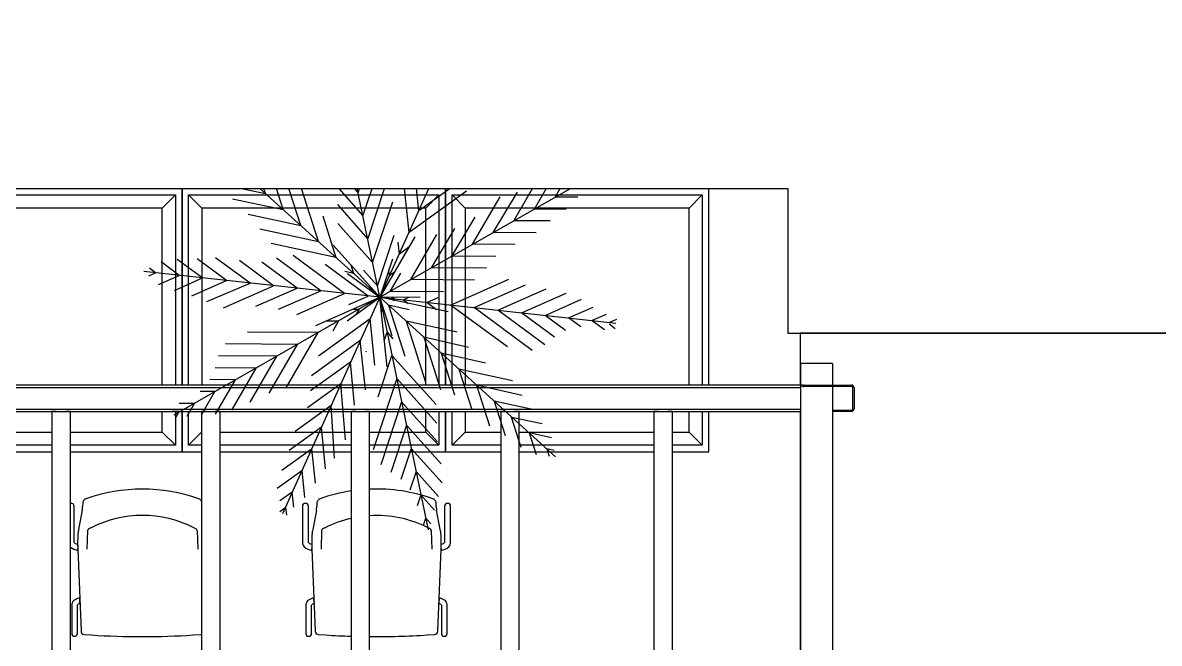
# Model space of a CAD drawing. Header units: inches. Extents: x -3 to 209, y -384 to 20.
# Drawn here: x 145.889 to 150.204, y -255.766 to -253.41 of the extents above; entities that cross this region are included whole.
import ezdxf

# ---------------------------------------------------------------- set-up
doc = ezdxf.new("R2010")
doc.units = ezdxf.units.IN
doc.header["$MEASUREMENT"] = 0
for name, color, linetype, lineweight in [('A-DETL', 253, 'Continuous', 9), ('A-DETL-GENF', 253, 'Continuous', 9), ('A-FLOR', 253, 'Continuous', 9), ('G-IMPT', 253, 'Continuous', 9), ('I-FURN', 253, 'Continuous', 9), ('L-SITE', 253, 'Continuous', 9), ('S-BEAM', 253, 'Continuous', 13), ('S-COLS', 6, 'Continuous', 13)]:
    doc.layers.add(name, color=color, linetype=linetype, lineweight=lineweight)
doc.layers.add('A-WALL', color=253, linetype='Continuous')
doc.layers.add('NFF-FURN', color=253, linetype='Continuous')

# ---------------------------------------------------------------- blocks, each defined once
blk = doc.blocks.new('20170303 - Modelo Est RT 16 Arpro CENTRAL_rvt-1-Borde De Placa SobreCubierta')
at = {"layer": 'A-FLOR', "linetype": 'ByBlock', "lineweight": -2}
for p, q in [((-9.4019, 16.8453), (-12.4535, 16.8453)), ((-12.4535, 16.8453), (-12.4535, 16.6486))]:
    blk.add_line(p, q, dxfattribs=at)
at = {"layer": 'S-BEAM', "linetype": 'ByBlock', "lineweight": -2}
for p, q in [((-12.4461, 16.6486), (-31.6409, 16.6486)), ((-31.6409, 16.6397), (-12.451, 16.6397)), ((-31.6409, 16.5575), (-12.451, 16.5575)), ((-31.6409, 16.5486), (-12.451, 16.5486)), ((-15.2949, 16.5479), (-15.2949, 11.9195)), ((-15.2771, 16.5488), (-15.2427, 16.5488)), ((-15.2249, 11.9195), (-15.2249, 16.5479)), ((-14.7269, 16.5479), (-14.7269, 11.9195)), ((-14.7091, 16.5488), (-14.6747, 16.5488)), ((-14.6569, 11.9195), (-14.6569, 16.5479)), ((-14.1589, 16.5479), (-14.1589, 11.9195)), ((-14.1411, 16.5488), (-14.1067, 16.5488)), ((-14.0889, 11.9195), (-14.0889, 16.5479)), ((-13.5909, 16.5479), (-13.5909, 11.9195)), ((-13.5731, 16.5488), (-13.5387, 16.5488)), ((-13.5209, 11.9195), (-13.5209, 16.5479)), ((-13.0093, 16.5479), (-13.0093, 11.9195)), ((-12.9915, 16.5488), (-12.9571, 16.5488)), ((-12.9393, 11.9195), (-12.9393, 16.5479)), ((-12.4535, 16.5503), (-12.4535, 11.9195))]:
    blk.add_line(p, q, dxfattribs=at)
for centre, start_param, end_param in [((-15.2771, 16.5479), 1.570796, 3.141593), ((-15.2427, 16.5479), 0, 1.570796), ((-14.7091, 16.5479), 1.570796, 3.141593), ((-14.6747, 16.5479), 0, 1.570796), ((-14.1411, 16.5479), 1.570796, 3.141593), ((-14.1067, 16.5479), 0, 1.570796), ((-13.5731, 16.5479), 1.570796, 3.141593), ((-13.5387, 16.5479), 0, 1.570796), ((-12.9915, 16.5479), 1.570796, 3.141593), ((-12.9571, 16.5479), 0, 1.570796)]:
    blk.add_ellipse(centre, major_axis=(0.0178, 0), ratio=0.049795, start_param=start_param, end_param=end_param, dxfattribs=at)
at = {"layer": 'S-COLS', "linetype": 'ByBlock', "lineweight": -2}
for p, q in [((-12.4395, 16.6486), (-12.2595, 16.6486)), ((-12.2595, 16.6436), (-12.4395, 16.6436)), ((-12.2545, 16.5586), (-12.2545, 16.6386)), ((-12.2495, 16.6386), (-12.2495, 16.5586)), ((-12.331, 16.5536), (-12.2595, 16.5536)), ((-12.2595, 16.5486), (-12.331, 16.5486))]:
    blk.add_line(p, q, dxfattribs=at)
for centre, radius, start, end in [((-12.4395, 16.6386), 0.01, 90, 163.3534), ((-12.4395, 16.6386), 0.005, 90, 150), ((-12.2595, 16.6386), 0.01, 0, 90), ((-12.2595, 16.6386), 0.005, 0, 90), ((-12.2595, 16.5586), 0.01, 270, 0), ((-12.2595, 16.5586), 0.005, 270, 0)]:
    blk.add_arc(centre, radius, start, end, dxfattribs=at)
blk = doc.blocks.new('Haworth_Chair_Very-Perforated Side and Seminar - Arms-V41-Borde De Placa SobreCubierta')
at = {"layer": 'I-FURN', "linetype": 'ByBlock', "lineweight": -2}
for p, q in [((-0.2587, 0.1025), (-0.2587, 0.2394)), ((-0.2284, 0.2247), (-0.2422, 0.1511)), ((-0.2265, 0.2515), (-0.2268, 0.2388)), ((-0.2082, 0.1476), (-0.2107, 0.0762)), ((0.2082, 0.1476), (0.2107, 0.0762)), ((-0.2452, 0.0762), (-0.2453, 0.0787)), ((-0.2453, 0.0787), (-0.2452, 0.0762)), ((-0.2451, 0.0723), (-0.2452, 0.0762)), ((-0.2452, 0.0762), (-0.2329, -0.2351)), ((-0.237, -0.1307), (-0.2379, -0.1081)), ((-0.2684, -0.1329), (-0.2684, -0.2432)), ((-0.2464, -0.2432), (-0.2464, -0.1353)), ((-0.2211, -0.2472), (-0.1928, -0.2491)), ((0.1928, -0.2491), (0.2211, -0.2472))]:
    blk.add_line(p, q, dxfattribs=at)
for centre, radius, start, end in [((0, -0.3398), 0.6447, 70.5694, 109.4306), ((-0.27, 0.2394), 0.0113, 360, 105), ((-0.3182, 0.2416), 0.0914, 349.3577, 358.2769), ((0.0006, -0.225), 0.4297, 62.9668, 117.0332), ((-0.1104, 0.1192), 0.1352, 170.258, 180.2828), ((-0.0425, 0.1136), 0.2032, 169.3577, 171.9368), ((-0.2011, 0.1472), 0.0071, 123.4353, 176.5647), ((-0.1799, 0.115), 0.0456, 110.6312, 123.4353), ((0.1799, 0.115), 0.0456, 56.5647, 69.3688), ((0.2011, 0.1472), 0.0071, 3.4353, 56.5647), ((-0.2497, 0.1077), 0.0104, 210.1474, 239.8526), ((-0.2405, 0.1236), 0.0287, 239.8526, 259.4599), ((0.378, 0.1033), 0.6238, 178.604, 182.266), ((0.378, 0.1033), 0.6238, 180.7316, 182.266), ((-0.2407, 0.1203), 0.0482, 227.4851, 264.7936), ((-0.2441, -0.137), 0.0247, 123.6934, 170.3066), ((-0.2256, -0.1648), 0.058, 102.3066, 123.6934), ((-0.2293, -0.1585), 0.0289, 105.5905, 126.4095), ((-0.2574, -0.2432), 0.011, 180, 360), ((-0.2202, -0.2346), 0.0127, 182.266, 265.9271), ((0, 2.8583), 3.1134, 266.4497, 273.5503), ((0.2202, -0.2346), 0.0127, 274.0729, 288.0164)]:
    blk.add_arc(centre, radius, start, end, dxfattribs=at)
for points in [[(-0.2145, 0.2681), (-0.2159, 0.2676), (-0.2185, 0.2662), (-0.2219, 0.2632), (-0.2245, 0.2596), (-0.2255, 0.2569), (-0.2259, 0.2554)], [(0.2243, 0.2595), (0.2236, 0.2608), (0.2219, 0.2632), (0.2185, 0.2662), (0.2159, 0.2676), (0.2145, 0.2681)], [(-0.2259, 0.2554), (-0.2261, 0.2548), (-0.2263, 0.2534), (-0.2264, 0.2521), (-0.2265, 0.2515)]]:
    blk.add_open_spline(points, degree=3, dxfattribs=at)
blk = doc.blocks.new('Haworth_Chair_Very-Perforated Side and Seminar - Arms-V42-Borde De Placa SobreCubierta')
at = {"layer": 'I-FURN', "linetype": 'ByBlock', "lineweight": -2}
for p, q in [((-0.2813, 0.2394), (-0.2813, 0.1024)), ((-0.2587, 0.1025), (-0.2587, 0.2394)), ((-0.2284, 0.2247), (-0.2422, 0.1511)), ((-0.2265, 0.2515), (-0.2268, 0.2388)), ((0.2268, 0.2388), (0.2265, 0.2515)), ((0.2422, 0.1511), (0.2284, 0.2247)), ((0.2587, 0.2394), (0.2587, 0.1025)), ((0.2813, 0.1024), (0.2813, 0.2394)), ((-0.2082, 0.1476), (-0.2107, 0.0762)), ((0.2082, 0.1476), (0.2107, 0.0762)), ((-0.2452, 0.0762), (-0.2453, 0.0787)), ((-0.2453, 0.0787), (-0.2452, 0.0762)), ((-0.2451, 0.0723), (-0.2452, 0.0762)), ((-0.2452, 0.0762), (-0.2329, -0.2351)), ((0.2329, -0.2351), (0.2452, 0.0762)), ((0.2452, 0.0762), (0.2451, 0.0723)), ((0.2453, 0.0787), (0.2452, 0.0762)), ((0.2452, 0.0762), (0.2453, 0.0787)), ((-0.237, -0.1307), (-0.2379, -0.1081)), ((0.2379, -0.1081), (0.237, -0.1307)), ((-0.2684, -0.1329), (-0.2684, -0.2432)), ((-0.2464, -0.2432), (-0.2464, -0.1353)), ((0.2464, -0.1353), (0.2464, -0.2432)), ((0.2684, -0.2432), (0.2684, -0.1329)), ((-0.2211, -0.2472), (-0.1928, -0.2491)), ((0.1928, -0.2491), (0.2211, -0.2472))]:
    blk.add_line(p, q, dxfattribs=at)
for centre, radius, start, end in [((0, -0.3398), 0.6447, 70.5694, 92.3321), ((0, -0.3398), 0.6447, 98.5979, 109.4306), ((-0.27, 0.2394), 0.0113, 360, 180), ((-0.3182, 0.2416), 0.0914, 349.3577, 358.2769), ((0.3182, 0.2416), 0.0914, 181.7231, 190.6423), ((0.27, 0.2394), 0.0113, 360, 180), ((0.0006, -0.225), 0.4297, 103.0655, 117.0332), ((0.0006, -0.225), 0.4297, 62.9668, 93.5881), ((-0.1104, 0.1192), 0.1352, 170.258, 180.2828), ((-0.0425, 0.1136), 0.2032, 169.3577, 171.9368), ((-0.2011, 0.1472), 0.0071, 123.4353, 176.5647), ((-0.1799, 0.115), 0.0456, 110.6312, 123.4353), ((0.1799, 0.115), 0.0456, 56.5647, 69.3688), ((0.2011, 0.1472), 0.0071, 3.4353, 56.5647), ((0.0425, 0.1136), 0.2032, 8.0632, 10.6423), ((0.1104, 0.1192), 0.1352, 359.7172, 9.742), ((-0.258, 0.1024), 0.0233, 180, 226), ((-0.2497, 0.1077), 0.0104, 210.1474, 239.8526), ((-0.2405, 0.1236), 0.0287, 239.8526, 259.4599), ((0.378, 0.1033), 0.6238, 178.604, 182.266), ((0.378, 0.1033), 0.6238, 180.7316, 182.266), ((-0.378, 0.1033), 0.6238, 357.734, 1.396), ((-0.378, 0.1033), 0.6238, 357.734, 359.2684), ((0.2405, 0.1236), 0.0287, 280.5401, 300.1474), ((0.2497, 0.1077), 0.0104, 300.1474, 329.8526), ((0.258, 0.1024), 0.0233, 314, 360), ((-0.2407, 0.1203), 0.0482, 226, 264.7936), ((0.2407, 0.1203), 0.0482, 275.2064, 314), ((-0.2441, -0.137), 0.0247, 123.6934, 170.3066), ((-0.2256, -0.1648), 0.058, 102.3066, 123.6934), ((0.2256, -0.1648), 0.058, 56.3066, 77.6934), ((0.2441, -0.137), 0.0247, 9.6934, 56.3066), ((-0.2293, -0.1585), 0.0289, 105.5905, 126.4095), ((0.2293, -0.1585), 0.0289, 53.5905, 74.4095), ((-0.2574, -0.2432), 0.011, 180, 360), ((-0.2202, -0.2346), 0.0127, 182.266, 265.9271), ((0, 2.8583), 3.1134, 266.4497, 268.2302), ((0, 2.8583), 3.1134, 269.5172, 273.5503), ((0.2202, -0.2346), 0.0127, 274.0729, 357.734), ((0.2574, -0.2432), 0.011, 180, 360)]:
    blk.add_arc(centre, radius, start, end, dxfattribs=at)
for points in [[(-0.2145, 0.2681), (-0.2159, 0.2676), (-0.2185, 0.2662), (-0.2219, 0.2632), (-0.2245, 0.2596), (-0.2255, 0.2569), (-0.2259, 0.2554)], [(0.2259, 0.2554), (0.2255, 0.2569), (0.2245, 0.2596), (0.2219, 0.2632), (0.2185, 0.2662), (0.2159, 0.2676), (0.2145, 0.2681)], [(-0.2259, 0.2554), (-0.2261, 0.2548), (-0.2263, 0.2534), (-0.2264, 0.2521), (-0.2265, 0.2515)], [(0.2265, 0.2515), (0.2264, 0.2521), (0.2263, 0.2534), (0.2261, 0.2548), (0.2259, 0.2554)]]:
    blk.add_open_spline(points, degree=3, dxfattribs=at)
blk = doc.blocks.new('Drewza039s_Parametric_Planter_5378 - Drewza039s_Parametric_Planter_5378-V212-Borde De Placa SobreCubierta')
at = {"layer": 'L-SITE', "linetype": 'ByBlock', "lineweight": -2}
for p, q in [((-0.485, 0.4825), (-0.485, -0.2644)), ((-0.485, 0.4825), (-0.485, -0.2644)), ((0.515, -0.2644), (0.515, 0.4825)), ((0.515, -0.2644), (0.515, 0.4825)), ((-0.46, -0.2644), (-0.46, 0.4575)), ((-0.46, 0.4575), (0.49, 0.4575)), ((-0.41, 0.4075), (-0.46, 0.4575)), ((0.49, 0.4575), (0.44, 0.4075)), ((0.49, 0.4575), (0.49, -0.2644)), ((-0.41, 0.4075), (-0.41, -0.2644)), ((0.44, 0.4075), (-0.41, 0.4075)), ((0.44, -0.2644), (0.44, 0.4075)), ((-0.46, -0.4925), (-0.46, -0.3643)), ((-0.41, -0.3643), (-0.41, -0.4425)), ((0.44, -0.4425), (0.44, -0.3643)), ((0.49, -0.3643), (0.49, -0.4925)), ((0.515, -0.5175), (0.515, -0.3643)), ((0.515, -0.5175), (0.515, -0.3643)), ((-0.41, -0.4425), (-0.46, -0.4925)), ((-0.41, -0.4425), (0.0212, -0.4425)), ((0.0912, -0.4425), (0.44, -0.4425)), ((0.44, -0.4425), (0.49, -0.4925)), ((-0.4768, -0.5175), (0.0212, -0.5175)), ((-0.4768, -0.5175), (0.0212, -0.5175)), ((0.0212, -0.4925), (-0.46, -0.4925)), ((0.49, -0.4925), (0.0912, -0.4925)), ((0.0912, -0.5175), (0.515, -0.5175)), ((0.0912, -0.5175), (0.515, -0.5175))]:
    blk.add_line(p, q, dxfattribs=at)
blk = doc.blocks.new('Drewza039s_Parametric_Planter_5378 - Drewza039s_Parametric_Planter_5378-V213-Borde De Placa SobreCubierta')
at = {"layer": 'L-SITE', "linetype": 'ByBlock', "lineweight": -2}
for p, q in [((-0.485, 0.4825), (-0.485, -0.2644)), ((-0.485, 0.4825), (-0.485, -0.2644)), ((0.515, -0.2643), (0.515, 0.4825)), ((0.515, -0.2643), (0.515, 0.4825)), ((-0.46, -0.2644), (-0.46, 0.4575)), ((-0.46, 0.4575), (0.49, 0.4575)), ((-0.41, 0.4075), (-0.46, 0.4575)), ((0.49, 0.4575), (0.44, 0.4075)), ((0.49, 0.4575), (0.49, -0.2643)), ((-0.41, 0.4075), (-0.41, -0.2644)), ((0.44, 0.4075), (-0.41, 0.4075)), ((0.44, -0.2643), (0.44, 0.4075)), ((-0.485, -0.3643), (-0.485, -0.5175)), ((-0.485, -0.3643), (-0.485, -0.5175)), ((-0.46, -0.4925), (-0.46, -0.3643)), ((0.44, -0.4425), (0.44, -0.3643)), ((0.49, -0.3643), (0.49, -0.4925)), ((0.515, -0.5175), (0.515, -0.3643)), ((0.515, -0.5175), (0.515, -0.3643)), ((-0.4108, -0.4433), (-0.46, -0.4925)), ((-0.3409, -0.4425), (0.1571, -0.4425)), ((0.2271, -0.4425), (0.44, -0.4425)), ((0.44, -0.4425), (0.49, -0.4925)), ((-0.485, -0.5175), (-0.4108, -0.5175)), ((-0.485, -0.5175), (-0.4108, -0.5175)), ((-0.4108, -0.4925), (-0.46, -0.4925)), ((0.1571, -0.4925), (-0.3409, -0.4925)), ((-0.3409, -0.5175), (0.1572, -0.5175)), ((-0.3409, -0.5175), (0.1572, -0.5175)), ((0.49, -0.4925), (0.2271, -0.4925)), ((0.2271, -0.5175), (0.515, -0.5175)), ((0.2271, -0.5175), (0.515, -0.5175))]:
    blk.add_line(p, q, dxfattribs=at)
blk = doc.blocks.new('Drewza039s_Parametric_Planter_5378 - Drewza039s_Parametric_Planter_5378-V214-Borde De Placa SobreCubierta')
at = {"layer": 'L-SITE', "linetype": 'ByBlock', "lineweight": -2}
for p, q in [((-0.485, 0.4825), (-0.485, -0.2643)), ((-0.485, 0.4825), (-0.485, -0.2643)), ((0.515, -0.2643), (0.515, 0.4825)), ((0.515, -0.2643), (0.515, 0.4825)), ((-0.46, -0.2643), (-0.46, 0.4575)), ((-0.46, 0.4575), (0.49, 0.4575)), ((-0.41, 0.4075), (-0.46, 0.4575)), ((0.49, 0.4575), (0.44, 0.4075)), ((0.49, 0.4575), (0.49, -0.2643)), ((-0.41, 0.4075), (-0.41, -0.2643)), ((0.44, 0.4075), (-0.41, 0.4075)), ((0.44, -0.2643), (0.44, 0.4075)), ((-0.485, -0.3643), (-0.485, -0.5175)), ((-0.485, -0.3643), (-0.485, -0.5175)), ((-0.46, -0.4925), (-0.46, -0.3643)), ((-0.41, -0.3643), (-0.41, -0.4425)), ((0.44, -0.4425), (0.44, -0.3643)), ((0.49, -0.3643), (0.49, -0.4925)), ((0.515, -0.5175), (0.515, -0.3643)), ((0.515, -0.5175), (0.515, -0.3643)), ((-0.41, -0.4425), (-0.46, -0.4925)), ((-0.41, -0.4425), (-0.2749, -0.4425)), ((-0.2049, -0.4425), (0.3067, -0.4425)), ((0.3767, -0.4425), (0.44, -0.4425)), ((0.44, -0.4425), (0.49, -0.4925)), ((-0.485, -0.5175), (-0.2749, -0.5175)), ((-0.485, -0.5175), (-0.2749, -0.5175)), ((-0.2749, -0.4925), (-0.46, -0.4925)), ((0.3067, -0.4925), (-0.2049, -0.4925)), ((-0.2049, -0.5175), (0.3067, -0.5175)), ((-0.2049, -0.5175), (0.3067, -0.5175)), ((0.49, -0.4925), (0.3767, -0.4925)), ((0.3767, -0.5175), (0.515, -0.5175)), ((0.3767, -0.5175), (0.515, -0.5175))]:
    blk.add_line(p, q, dxfattribs=at)
blk = doc.blocks.new('ARBOL 2 - ARBOL2_dwg_PALMA7-V257-Borde De Placa SobreCubierta')
at = {"layer": 'G-IMPT', "linetype": 'ByBlock', "lineweight": -2}
for p, q in [((0.186, -0.167), (0.205, -0.226)), ((3.619, -3.264), (3.668, -3.416)), ((3.636, -3.229), (3.792, -3.262))]:
    blk.add_line(p, q, dxfattribs=at)
at = {"layer": 'G-IMPT', "linetype": 'ByBlock', "lineweight": -2, "flags": 128}
for points in [[(-0.971, 4.904), (-1.02, 4.753), (-1.127, 4.871)], [(1.194, 0.864), (0, 0), (-1.042, 4.89)], [(-1.151, 4.637), (-0.938, 4.401), (-0.839, 4.704)], [(0.774, 0.347), (0, 0), (2.032, 4.569)], [(2.113, 4.518), (1.984, 4.424), (1.967, 4.583)], [(-0.657, 4.45), (-0.833, 3.912), (-1.045, 4.145)], [(2.086, 4.298), (1.828, 4.112), (1.794, 4.428)], [(-0.468, 4.221), (-0.729, 3.423), (-1.091, 3.823)], [(1.557, 4.288), (1.625, 3.655), (2.089, 3.99)], [(-0.305, 3.911), (-0.625, 2.934), (-1.205, 3.575)], [(1.339, 3.968), (1.422, 3.198), (2.014, 3.626)], [(-0.174, 3.504), (-0.521, 2.445), (-1.346, 3.357)], [(1.932, 3.257), (1.219, 2.741), (1.129, 3.574)], [(-0.091, 0.843), (0, 0), (-3.717, 3.344)], [(-3.58, 3.328), (-3.531, 3.177), (-3.687, 3.209)], [(-3.306, 3.297), (-3.16, 2.842), (-3.627, 2.94)], [(-3.444, 2.645), (-2.788, 2.508), (-2.99, 3.136)], [(1.893, 2.969), (1.016, 2.284), (0.916, 3.212)], [(-2.662, 2.935), (-2.416, 2.174), (-3.165, 2.33)], [(-0.049, 3.08), (-0.417, 1.956), (-1.436, 3.081)], [(-2.363, 2.776), (-2.044, 1.839), (-2.927, 2.024)], [(0.104, 2.741), (-0.313, 1.467), (-1.311, 2.57)], [(1.76, 2.54), (0.813, 1.827), (0.72, 2.687)], [(-2.031, 2.604), (-1.673, 1.505), (-2.547, 1.688)], [(1.191, -0.869), (0, 0), (4.329, 2.502)], [(1.339, 1.912), (0.609, 1.371), (0.498, 2.399)], [(4.192, 2.515), (4.113, 2.377), (4.272, 2.377)], [(1.25, 1.524), (0.406, 0.914), (0.27, 2.176)], [(2.775, 0.873), (1.515, 0.876), (2.301, 2.246)], [(3.08, 1.124), (1.948, 1.126), (2.641, 2.335)], [(3.472, 1.374), (2.381, 1.376), (2.902, 2.285)], [(3.79, 1.624), (2.814, 1.626), (3.157, 2.225)], [(3.95, 1.875), (3.247, 1.876), (3.452, 2.235)], [(4.109, 2.126), (3.68, 2.127), (3.801, 2.338)], [(-1.605, 2.073), (-1.301, 1.17), (-2.204, 1.36)], [(-1.238, 1.755), (-0.929, 0.836), (-2.063, 1.074)], [(0.997, 1.031), (0.203, 0.457), (0.059, 1.789)], [(-0.895, 1.547), (-0.558, 0.502), (-1.871, 0.777)], [(-0.453, 1.403), (0, 0), (-3.394, 0.355)], [(-0.375, 1.162), (-0.208, 0.978), (-0.131, 1.214)], [(1.54, 1.424), (1.082, 0.625), (2.474, 0.623)], [(-3.616, 0.929), (-2.735, 0.286), (-3.161, 0.095)], [(-3.152, 0.902), (-2.238, 0.234), (-2.986, -0.101)], [(-2.758, 0.925), (-1.74, 0.182), (-2.81, -0.298)], [(-2.083, -0.247), (-1.243, 0.13), (-2.368, 0.951)], [(-3.653, 0.645), (-3.232, 0.338), (-3.337, 0.291)], [(-0.322, 0.588), (-0.186, 0.167), (-1.284, 0.397)], [(-0.187, 0.581), (-0.104, 0.489), (-0.066, 0.607)], [(0.742, 0.537), (0.649, 0.375), (0.835, 0.375)], [(0.606, -0.287), (0.249, -0.026), (1.272, 0.433)], [(1.634, -0.726), (0.746, -0.078), (1.971, 0.472)], [(2.033, -0.692), (1.243, -0.13), (2.3, 0.344)], [(-0.83, 0.174), (0, 0), (-2.029, -1.172)], [(-1.474, 0.003), (0, 0), (-1.022, -2.299)], [(-0.916, 0.002), (-0.746, 0.078), (-0.896, 0.188)], [(-0.458, -1.401), (0, 0), (4.973, -0.52)], [(-0.299, 0.063), (-0.249, 0.026), (-0.305, 0.001), (-0.249, 0.026)], [(0.569, -0.628), (0, 0), (3.717, -3.344)], [(0.278, 0.125), (0.216, 0.125), (0.247, 0.179), (0.216, 0.125)], [(2.517, -0.733), (1.74, -0.182), (2.582, 0.196)], [(3.173, -0.912), (2.238, -0.234), (3.053, 0.132)], [(3.543, -0.857), (2.735, -0.286), (3.558, 0.083)], [(-0.658, -0.124), (-0.216, -0.125), (-0.774, -1.098)], [(-0.422, -0.736), (0, 0), (0.963, -4.521)], [(-0.102, -0.228), (-0.095, -0.29), (-0.102, -0.228), (-0.152, -0.265)], [(3.879, -0.81), (3.232, -0.338), (3.93, -0.025)], [(4.341, -0.116), (3.73, -0.39), (4.262, -0.779)], [(-1.748, -0.373), (-0.649, -0.375), (-1.317, -1.54)], [(-0.19, -0.58), (-0.203, -0.457), (-0.304, -0.53)], [(0.805, -1.076), (0.052, -0.245), (-0.085, -0.665)], [(0.41, -0.452), (0.372, -0.334), (0.493, -0.36)], [(4.613, -0.724), (4.227, -0.442), (4.663, -0.247)], [(4.853, -0.588), (4.724, -0.494), (4.869, -0.429)], [(-2.051, -0.635), (-1.082, -0.625), (-1.643, -1.604)], [(0.82, -0.905), (0.743, -0.669), (0.986, -0.72)], [(-2.286, -0.884), (-1.515, -0.876), (-1.82, -1.407)], [(-0.38, -1.16), (-0.406, -0.914), (-0.607, -1.059)], [(1.057, -1.728), (0.156, -0.734), (-0.185, -1.778)], [(-2.069, -1.127), (-1.948, -1.127), (-1.995, -1.21)], [(2.571, -1.308), (1.115, -1.003), (1.527, -2.278)], [(-0.45, -2.85), (-0.609, -1.371), (-1.364, -1.916)], [(1.038, -2.081), (0.26, -1.223), (-0.03, -2.147)], [(2.973, -1.649), (1.487, -1.338), (1.85, -2.463)], [(3.062, -1.924), (1.859, -1.672), (2.201, -2.733)], [(-0.726, -2.631), (-0.813, -1.827), (-1.196, -2.105)], [(0.984, -2.395), (0.365, -1.712), (0.08, -2.621)], [(3.076, -2.184), (2.23, -2.006), (2.546, -2.985)], [(-1.013, -2.309), (-1.016, -2.284), (-1.028, -2.293)], [(1.069, -2.863), (0.469, -2.201), (0.113, -3.3)], [(3.13, -2.451), (2.602, -2.341), (2.86, -3.14)], [(1.179, -3.358), (0.573, -2.69), (0.28, -3.635)], [(3.282, -2.74), (2.974, -2.675), (3.148, -3.214)], [(3.443, -3.313), (3.345, -3.01), (3.657, -3.075)], [(1.191, -3.746), (0.677, -3.179), (0.432, -3.927)], [(0.626, -4.143), (0.781, -3.668), (1.231, -4.164)], [(1.206, -4.511), (0.885, -4.157), (0.819, -4.36)]]:
    blk.add_lwpolyline(points, dxfattribs=at)
blk.add_lwpolyline([(0.247, -0.18), (0.186, -0.167)], close=True, dxfattribs=at)
blk = doc.blocks.new('ARBOL 2 - ARBOL2_dwg-V258-Borde De Placa SobreCubierta')
at = {"linetype": 'ByBlock', "lineweight": -2, "extrusion": (0, 0, -1), "xscale": 0.1802702452557518, "yscale": 0.1802702452557518, "zscale": 0.1802702452557518, "rotation": 138.217740529847}
blk.add_blockref('ARBOL 2 - ARBOL2_dwg_PALMA7-V257-Borde De Placa SobreCubierta', (-2647.4066, 1650.3186), dxfattribs=at)
blk = doc.blocks.new('ARBOL 2 - ARBOL1_dwg_MATA-K-1019505-Borde De Placa SobreCubierta')
at = {"layer": 'G-IMPT', "linetype": 'ByBlock', "lineweight": -2, "flags": 128}
for points in [[(3.1036, 1.507), (3.1036, 1.5075), (3.1031, 1.5074)], [(3.1034, 1.5079), (3.1036, 1.5075), (3.1039, 1.5077)]]:
    blk.add_lwpolyline(points, dxfattribs=at)
at = {"layer": 'G-IMPT', "linetype": 'ByBlock', "lineweight": -2}
for centre, radius, start, end in [((3.1033, 1.5076), 0.00023, 205.6769, 234.98), ((3.1032, 1.5075), 0.000102, 179.4319, 242.7663), ((3.1032, 1.5076), 0.000102, 55.3462, 118.6806), ((3.1032, 1.5074), 0.00023, 63.1325, 92.4356), ((3.1034, 1.5076), 0.000141, 183.6625, 253.8074), ((3.1034, 1.5077), 0.000237, 204.0197, 247.6851), ((3.1033, 1.5075), 0.000102, 179.4319, 242.7663), ((3.1034, 1.5076), 0.00023, 205.6769, 234.98), ((3.1034, 1.5073), 0.00023, 143.1325, 172.4356), ((3.1033, 1.5074), 0.000102, 135.3462, 198.6806), ((3.1033, 1.5076), 0.00023, 63.1325, 92.4356), ((3.1034, 1.5078), 0.000102, 55.3462, 118.6806), ((3.1034, 1.5077), 0.000102, 55.3462, 118.6806), ((3.1034, 1.5076), 0.00023, 63.1325, 92.4356), ((3.1034, 1.5076), 0.000141, 44.3052, 114.45), ((3.1033, 1.5075), 0.000237, 50.4275, 94.0928), ((3.1034, 1.5074), 0.000237, 50.4275, 94.0928), ((3.1034, 1.5075), 0.000141, 44.3052, 114.45), ((3.1034, 1.5075), 0.000138, 22.4822, 122.6908), ((3.1034, 1.5074), 0.000208, 40.7227, 102.244), ((3.1035, 1.5077), 0.000237, 204.0197, 247.6851), ((3.1034, 1.5076), 0.000141, 183.6625, 253.8074), ((3.1035, 1.5073), 0.000141, 124.3052, 194.45), ((3.1036, 1.5073), 0.000237, 130.4275, 174.0928), ((3.1035, 1.5073), 0.000237, 130.4275, 174.0928), ((3.1034, 1.5073), 0.000141, 124.3052, 194.45), ((3.1033, 1.5073), 0.000102, 269.4319, 332.7663), ((3.1032, 1.5074), 0.00023, 295.6769, 324.98), ((3.1035, 1.5078), 0.000102, 99.4319, 162.7663), ((3.1036, 1.5077), 0.00023, 125.6769, 154.98), ((3.1035, 1.5076), 0.000138, 175.4217, 275.6303), ((3.1036, 1.5077), 0.000208, 195.8685, 257.3898), ((3.1036, 1.5073), 0.000208, 120.7227, 182.244), ((3.1035, 1.5073), 0.000138, 102.4822, 202.6908), ((3.1034, 1.5075), 0.000208, 285.8685, 347.3898), ((3.1034, 1.5074), 0.000138, 265.4217, 5.6303), ((3.1033, 1.5071), 0.000111, 23.6743, 67.2669), ((3.1034, 1.5072), 0.0000509, 338.7983, 97.8038), ((3.1037, 1.5077), 0.00023, 125.6769, 154.98), ((3.1035, 1.5078), 0.000102, 99.4319, 162.7663), ((3.1036, 1.5076), 0.000141, 103.6625, 173.8074), ((3.1037, 1.5076), 0.000237, 124.0197, 167.6851), ((3.1037, 1.5076), 0.000237, 124.0197, 167.6851), ((3.1036, 1.5077), 0.000141, 103.6625, 173.8074), ((3.1038, 1.5075), 0.000208, 115.8685, 177.3898), ((3.1037, 1.5076), 0.000138, 95.4217, 195.6303), ((3.1035, 1.5074), 0.000141, 273.6625, 343.8074), ((3.1034, 1.5074), 0.000237, 294.0197, 337.6851), ((3.1034, 1.5073), 0.000237, 294.0197, 337.6851), ((3.1035, 1.5073), 0.000141, 273.6625, 343.8074), ((3.1034, 1.5073), 0.00023, 295.6769, 324.98), ((3.1035, 1.5072), 0.000102, 269.4319, 332.7663), ((3.1035, 1.5071), 0.000102, 269.4319, 332.7663), ((3.1034, 1.5072), 0.00023, 295.6769, 324.98), ((3.1034, 1.5076), 0.000208, 320.7227, 22.244), ((3.1035, 1.5076), 0.000138, 302.4822, 42.6908), ((3.1037, 1.5074), 0.000138, 15.4217, 115.6303), ((3.1036, 1.5073), 0.000208, 35.8685, 97.3898), ((3.1035, 1.507), 0.000478, 42.3978, 83.579), ((3.1037, 1.5075), 0.000138, 192.4822, 292.6908), ((3.1037, 1.5075), 0.000208, 210.7227, 272.244), ((3.1038, 1.5074), 0.000237, 220.4275, 264.0928), ((3.1038, 1.5075), 0.000237, 220.4275, 264.0928), ((3.1037, 1.5074), 0.000141, 214.3052, 284.45), ((3.1037, 1.5073), 0.00023, 233.1325, 262.4356), ((3.1037, 1.5073), 0.000141, 214.3052, 284.45), ((3.1038, 1.5073), 0.00023, 233.1325, 262.4356), ((3.1037, 1.5072), 0.000102, 225.3462, 288.6806), ((3.1037, 1.5072), 0.000102, 225.3462, 288.6806), ((3.1036, 1.5078), 0.0000509, 300.3087, 59.3143), ((3.1036, 1.5078), 0.000111, 330.8456, 14.4382), ((3.1036, 1.5076), 0.000141, 324.3052, 34.45), ((3.1035, 1.5077), 0.000237, 330.4275, 14.0928), ((3.1037, 1.5074), 0.000141, 23.6625, 93.8074), ((3.1037, 1.5073), 0.000237, 44.0197, 87.6851), ((3.1036, 1.5074), 0.000115, 319.689, 37.6086), ((3.1033, 1.5074), 0.000373, 350.9172, 13.6555), ((3.1036, 1.5075), 0.000069, 330.3868, 48.6165), ((3.1036, 1.5075), 0.0000498, 303.9284, 84.8305), ((3.1035, 1.5075), 0.000221, 343.1621, 11.4804), ((3.1037, 1.5075), 0.0000768, 314.6529, 54.0697), ((3.1036, 1.5074), 0.00011, 314.9592, 25.3026), ((3.1037, 1.5074), 0.0000677, 280.08, 60.1818), ((3.1036, 1.5077), 0.000237, 330.4275, 14.0928), ((3.1037, 1.5077), 0.000141, 324.3052, 34.45), ((3.1036, 1.5077), 0.00023, 343.1325, 12.4356), ((3.1038, 1.5077), 0.000102, 335.3462, 38.6806), ((3.1038, 1.5074), 0.00023, 45.6769, 74.98), ((3.1038, 1.5075), 0.000141, 23.6625, 93.8074), ((3.1037, 1.5074), 0.000237, 44.0197, 87.6851), ((3.1037, 1.5074), 0.000111, 330.8456, 14.4382), ((3.1038, 1.5074), 0.0000509, 300.3087, 59.3143), ((3.1037, 1.5074), 0.0000708, 290.4023, 13.8718), ((3.1038, 1.5073), 0.0000504, 256.203, 31.9985), ((3.1038, 1.5073), 0.0000504, 256.203, 31.9985), ((3.1038, 1.5073), 0.0000708, 290.4023, 13.8718), ((3.1038, 1.5077), 0.000102, 335.3462, 38.6806), ((3.1037, 1.5077), 0.00023, 343.1325, 12.4356), ((3.1038, 1.5074), 0.00023, 45.6769, 74.98), ((3.1039, 1.5076), 0.000102, 19.4319, 82.7663), ((3.1038, 1.5075), 0.000102, 19.4319, 82.7663), ((3.1039, 1.5075), 0.0000509, 300.3087, 59.3143), ((3.1038, 1.5075), 0.000111, 330.8456, 14.4382)]:
    blk.add_arc(centre, radius, start, end, dxfattribs=at)
blk = doc.blocks.new('ARBOL 2 - ARBOL1_dwg-1019504-Borde De Placa SobreCubierta')
at = {"linetype": 'ByBlock', "lineweight": -2}
blk.add_blockref('ARBOL 2 - ARBOL1_dwg_MATA-K-1019505-Borde De Placa SobreCubierta', (0, 0), dxfattribs=at)
blk = doc.blocks.new('ARBOL 2 - ARBOL 2-V259-Borde De Placa SobreCubierta')
at = {"linetype": 'ByBlock', "lineweight": -2}
for name, p in [('ARBOL 2 - ARBOL2_dwg-V258-Borde De Placa SobreCubierta', (-2647.3973, -1650.3176)), ('ARBOL 2 - ARBOL1_dwg-1019504-Borde De Placa SobreCubierta', (-2.8882, -1.5587))]:
    blk.add_blockref(name, p, dxfattribs=at)
blk = doc.blocks.new('CB TEC 23-03-2017')
at = {"layer": 'A-DETL', "linetype": 'ByBlock', "lineweight": -2}
for p, q in [((221.1029, 5583.9708), (241.0029, 5583.9708)), ((241.0029, 5583.9708), (241.0029, 5583.4208)), ((241.0029, 5583.4208), (244.1028, 5583.4208))]:
    blk.add_line(p, q, dxfattribs=at)
at = {"layer": 'A-WALL', "linetype": 'ByBlock', "lineweight": -2}
for p, q in [((241.0529, 5580.7967), (241.0529, 5583.3058)), ((241.1729, 5583.3058), (241.0529, 5583.3058)), ((241.1729, 5583.3058), (241.1729, 5583.224)), ((241.1729, 5583.219), (241.1729, 5580.7967))]:
    blk.add_line(p, q, dxfattribs=at)
at = {"linetype": 'ByBlock', "lineweight": -2}
blk.add_blockref('20170303 - Modelo Est RT 16 Arpro CENTRAL_rvt-1-Borde De Placa SobreCubierta', (253.5039, 5566.5754), dxfattribs=at)
at = {"layer": 'A-DETL-GENF', "linetype": 'ByBlock', "lineweight": -2, "rotation": 270.0000000000001}
blk.add_blockref('ARBOL 2 - ARBOL 2-V259-Borde De Placa SobreCubierta', (239.4529, 5583.5666), dxfattribs=at)
at = {"layer": 'I-FURN', "linetype": 'ByBlock', "lineweight": -2}
for name, p in [('Haworth_Chair_Very-Perforated Side and Seminar - Arms-V41-Borde De Placa SobreCubierta', (238.5522, 5582.5243)), ('Haworth_Chair_Very-Perforated Side and Seminar - Arms-V42-Borde De Placa SobreCubierta', (239.4412, 5582.5243))]:
    blk.add_blockref(name, p, dxfattribs=at)
at = {"layer": 'L-SITE', "linetype": 'ByBlock', "lineweight": -2}
for name, p in [('Drewza039s_Parametric_Planter_5378 - Drewza039s_Parametric_Planter_5378-V212-Borde De Placa SobreCubierta', (238.1879, 5583.4883)), ('Drewza039s_Parametric_Planter_5378 - Drewza039s_Parametric_Planter_5378-V213-Borde De Placa SobreCubierta', (239.1879, 5583.4883)), ('Drewza039s_Parametric_Planter_5378 - Drewza039s_Parametric_Planter_5378-V214-Borde De Placa SobreCubierta', (240.1879, 5583.4883))]:
    blk.add_blockref(name, p, dxfattribs=at)

msp = doc.modelspace()

# ---------------------------------------------------------------- block references
at = {"layer": 'NFF-FURN'}
msp.add_blockref('CB TEC 23-03-2017', (-92.2093, -5838.0096), dxfattribs=at)

doc.saveas('drawing.dxf')
